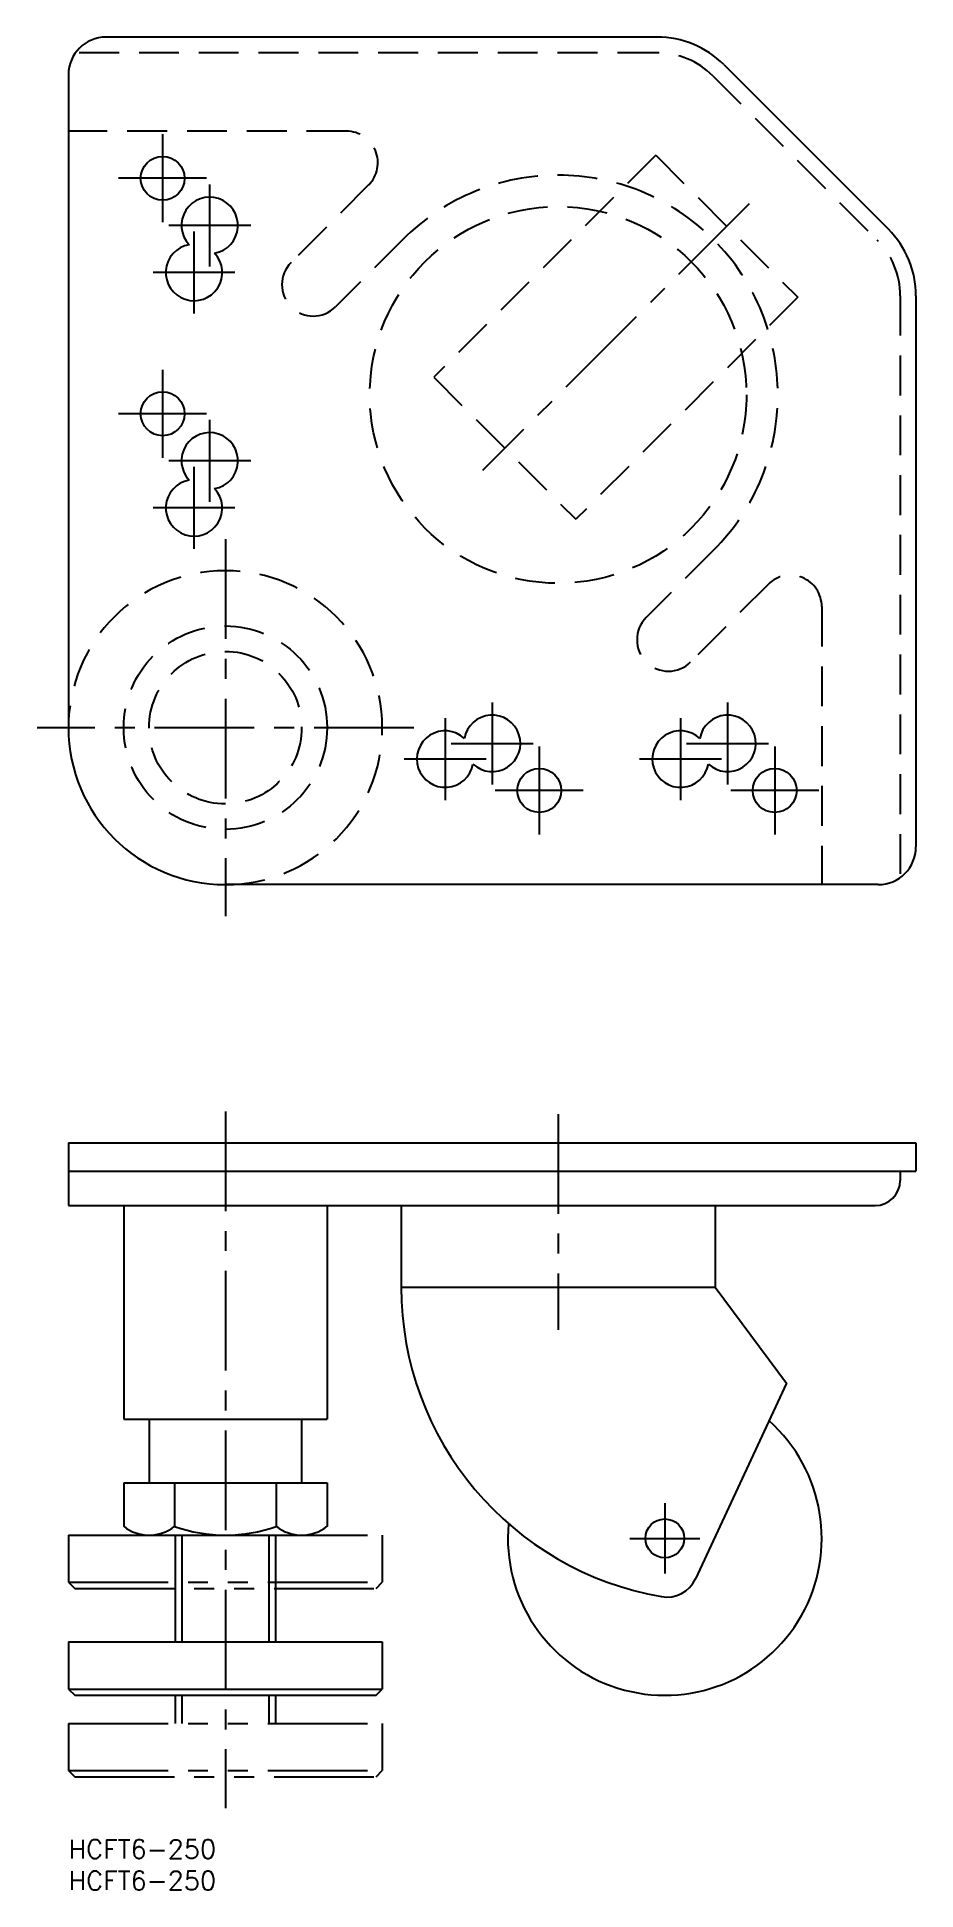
# Model space of a CAD drawing. Extents: x -5 to 135, y -8 to 287.
import ezdxf

# ---------------------------------------------------------------- set-up
doc = ezdxf.new("R2010")
doc.units = 0
doc.header["$LTSCALE"] = 0.5
for name, pattern in [('CENTER', [50.8, 31.75, -6.35, 6.35, -6.35]), ('DASHED', [19.05, 12.7, -6.35]), ('PHANTOM', [63.5, 31.75, -6.35, 6.35, -6.35, 6.35, -6.35])]:
    doc.linetypes.add(name, pattern=pattern)
for name, color, linetype in [('MSM_CENTER', 1, 'CENTER'), ('MSM_CONTINUOUS', 7, 'CONTINUOUS'), ('MSM_DASHED', 4, 'DASHED'), ('MSM_IMAGINARY', 6, 'PHANTOM'), ('MSM_NARROW', 5, 'CONTINUOUS'), ('MSM_PART_NUMBER', 7, 'CONTINUOUS')]:
    doc.layers.add(name, color=color, linetype=linetype)
doc.styles.get("Standard").update_dxf_attribs({"font": 'txt.shx', "height": 3, "bigfont": 'bigfont.shx'})

# ---------------------------------------------------------------- blocks, each defined once
blk = doc.blocks.new('*U2')
at = {"layer": 'MSM_PART_NUMBER'}
blk.add_text('HCFT6-250', height=3, dxfattribs=at).set_placement((0, -3))
blk = doc.blocks.new('*U3')
at = {"layer": 'MSM_PART_NUMBER'}
blk.add_text('HCFT6-250', height=3, dxfattribs=at).set_placement((0, -8))

msp = doc.modelspace()

# ---------------------------------------------------------------- linework, layer by layer
at = {"layer": 'MSM_CENTER'}
for p, q in [((15, 271.63), (15, 257.61)), ((22.01, 264.62), (7.99, 264.62)), ((22.5, 250.59), (22.5, 263.65)), ((108.41, 260.53), (65.98, 218.1)), ((29.03, 257.12), (15.97, 257.12)), ((20, 256.15), (20, 243.09)), ((26.53, 249.62), (13.47, 249.62)), ((15, 234.13), (15, 220.11)), ((22.01, 227.12), (7.99, 227.12)), ((22.5, 213.09), (22.5, 226.15)), ((29.03, 219.62), (15.97, 219.62)), ((20, 218.65), (20, 205.59)), ((26.53, 212.12), (13.47, 212.12)), ((25, 207.12), (25, 147.12)), ((67.5, 181.15), (67.5, 168.09)), ((105, 181.15), (105, 168.09)), ((55, 177.12), (-5, 177.12)), ((60, 178.65), (60, 165.59)), ((97.5, 178.65), (97.5, 165.59)), ((60.97, 174.62), (74.03, 174.62)), ((75, 174.13), (75, 160.11)), ((98.47, 174.62), (111.53, 174.62)), ((112.5, 174.13), (112.5, 160.11)), ((66.53, 172.12), (53.47, 172.12)), ((104.03, 172.12), (90.97, 172.12)), ((82.01, 167.12), (67.99, 167.12)), ((119.51, 167.12), (105.49, 167.12)), ((25, 116), (25, 5)), ((78, 115.58), (78, 81.21)), ((95, 53.59), (95, 42.41)), ((89.41, 48), (100.59, 48))]:
    msp.add_line(p, q, dxfattribs=at)
at = {"layer": 'MSM_CONTINUOUS'}
for p, q in [((93.79, 287.12), (6, 287.12)), ((0, 281.12), (0, 177.12)), ((104.39, 282.73), (130.61, 256.51)), ((135, 245.91), (135, 158.12)), ((129, 152.12), (25, 152.12)), ((0, 111), (135, 111)), ((0, 111), (0, 101)), ((135, 111), (135, 106.5)), ((0, 106.5), (135, 106.5)), ((132.5, 106.5), (132.5, 105)), ((0, 101), (128.5, 101)), ((8.8, 101), (8.8, 67)), ((41.2, 101), (41.2, 67)), ((53, 101), (53, 87.99)), ((103, 101), (103, 87.99)), ((53, 87.99), (103, 87.99)), ((103, 87.99), (114.39, 72.7)), ((114.39, 72.7), (99.86, 41.53)), ((8.8, 67), (41.2, 67)), ((12.85, 67), (12.85, 56.83)), ((37.15, 67), (37.15, 56.83)), ((8.8, 56.83), (41.2, 56.83)), ((8.8, 56.83), (8.8, 49.91)), ((16.9, 56.83), (16.9, 49.91)), ((33.1, 56.83), (33.1, 49.91)), ((41.2, 56.83), (41.2, 49.91)), ((12.85, 48.5), (37.15, 48.5)), ((17, 48.5), (17, 31.5)), ((33, 48.5), (33, 31.5)), ((0, 31.5), (50, 31.5)), ((0, 31.5), (0, 24)), ((50, 31.5), (50, 24)), ((0, 24), (50, 24)), ((0, 24), (1, 23)), ((49, 23), (50, 24)), ((1, 23), (49, 23))]:
    msp.add_line(p, q, dxfattribs=at)
for centre, radius in [((15, 264.62), 3.5), ((15, 227.12), 3.5), ((75, 167.12), 3.5), ((112.5, 167.12), 3.5), ((95, 48), 3.09)]:
    msp.add_circle(centre, radius, dxfattribs=at)
for centre, radius, start, end in [((6, 281.12), 6, 90, 180), ((93.79, 272.12), 15, 45, 90), ((22.5, 257.12), 4.5, 280.1138, 223.0163), ((20, 249.62), 4.5, 100.1138, 43.0163), ((120, 245.91), 15, 0, 45), ((22.5, 219.62), 4.5, 280.1138, 223.0163), ((20, 212.12), 4.5, 100.1138, 43.0163), ((25, 177.12), 25, 180, 270), ((67.5, 174.62), 4.5, 226.9837, 169.8862), ((105, 174.62), 4.5, 226.9837, 169.8862), ((60, 172.12), 4.5, 46.9837, 349.8862), ((97.5, 172.12), 4.5, 46.9837, 349.8862), ((129, 158.12), 6, 270, 0), ((128.5, 105), 4, 270, 0), ((103, 87.99), 50, 180, 260.1842), ((95, 48), 25, 174.6579, 48.4095), ((12.85, 55.01), 6.51, 231.5035, 308.4965), ((25, 72.4), 23.9, 250.193, 289.807), ((37.15, 55.01), 6.51, 231.5035, 308.4965), ((95.33, 43.64), 5, 260.1842, 335)]:
    msp.add_arc(centre, radius, start, end, dxfattribs=at)
at = {"layer": 'MSM_DASHED'}
for p, q in [((93.79, 284.62), (1.13, 284.62)), ((102.63, 280.96), (128.84, 254.75)), ((44.29, 272.12), (0, 272.12)), ((93.56, 268.3), (58.2, 232.95)), ((93.56, 268.3), (116.18, 245.68)), ((47.82, 263.58), (35.47, 251.22)), ((53.25, 254.87), (42.54, 244.15)), ((116.18, 245.68), (80.83, 210.32)), ((132.5, 245.91), (132.5, 153.25)), ((58.2, 232.95), (80.83, 210.32)), ((102.75, 205.37), (92.03, 194.66)), ((111.46, 199.94), (99.11, 187.59)), ((120, 196.41), (120, 152.12))]:
    msp.add_line(p, q, dxfattribs=at)
for centre, radius in [((78, 230.12), 30), ((25, 177.12), 16.2), ((25, 177.12), 12.15)]:
    msp.add_circle(centre, radius, dxfattribs=at)
for centre, radius, start, end in [((93.79, 272.12), 12.5, 45, 90), ((44.29, 267.12), 5, 315, 90), ((78, 230.12), 35, 315, 135), ((120, 245.91), 12.5, 0, 45), ((39, 247.69), 5, 135, 315), ((25, 177.12), 25, 270, 180), ((115, 196.41), 5, 0, 135), ((95.57, 191.12), 5, 135, 315)]:
    msp.add_arc(centre, radius, start, end, dxfattribs=at)
at = {"layer": 'MSM_IMAGINARY'}
for p, q in [((0, 48.5), (0, 41)), ((0, 48.5), (50, 48.5)), ((50, 48.5), (50, 41)), ((0, 41), (50, 41)), ((0, 41), (1, 40)), ((1, 40), (49, 40)), ((49, 40), (50, 41)), ((17, 23), (17, 18.5)), ((18.08, 23), (18.08, 18.5)), ((31.92, 23), (31.92, 18.5)), ((33, 23), (33, 18.5)), ((0, 18.5), (50, 18.5)), ((0, 18.5), (0, 11)), ((50, 18.5), (50, 11)), ((0, 11), (50, 11)), ((0, 11), (1, 10)), ((1, 10), (49, 10)), ((49, 10), (50, 11))]:
    msp.add_line(p, q, dxfattribs=at)
at = {"layer": 'MSM_NARROW'}
for p, q in [((18.08, 48.5), (18.08, 31.5)), ((31.92, 48.5), (31.92, 31.5))]:
    msp.add_line(p, q, dxfattribs=at)

# ---------------------------------------------------------------- block references
at = {"layer": 'MSM_CONTINUOUS'}
for name in ['*U2', '*U3']:
    msp.add_blockref(name, (0, 0), dxfattribs=at)

doc.saveas('drawing.dxf')
